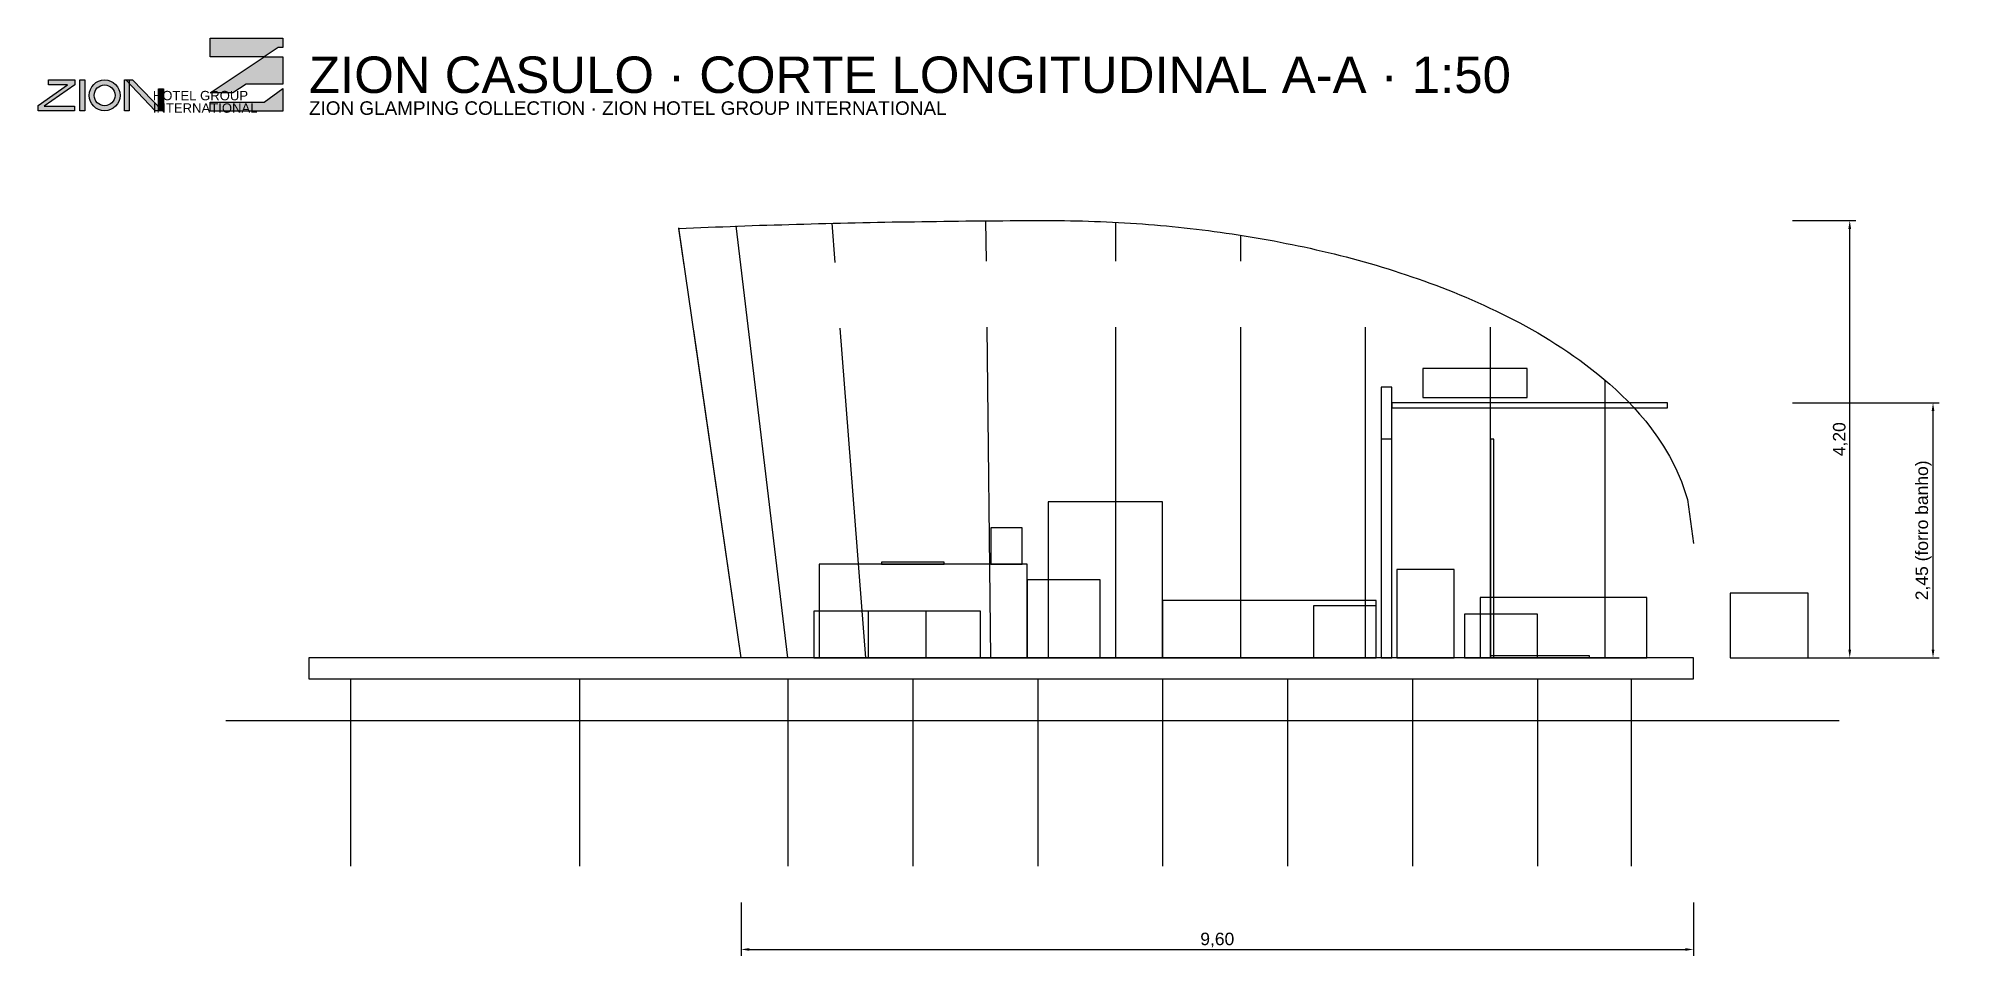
# Model space of a CAD drawing. Header units: metres. Extents: x -6.3 to 12.1, y -2.9 to 6.
import ezdxf
from ezdxf.enums import TextEntityAlignment as Align

# ---------------------------------------------------------------- set-up
doc = ezdxf.new("R2010")
doc.units = ezdxf.units.M
doc.linetypes.add('CENTER', pattern=[5.08, 3.175, -0.635, 0.635, -0.635])
for name, color, linetype in [('COBERTURA', 3, 'CONTINUOUS'), ('COTAS', 2, 'CONTINUOUS'), ('DECK', 32, 'CONTINUOUS'), ('EIXOS', 8, 'CENTER'), ('ESQUADRIAS', 4, 'CONTINUOUS'), ('ESTRUTURA', 1, 'CONTINUOUS'), ('FUNDACAO', 5, 'CONTINUOUS'), ('MOBILIARIO', 9, 'CONTINUOUS'), ('PAREDES', 7, 'CONTINUOUS'), ('TEXTO', 7, 'CONTINUOUS')]:
    doc.layers.add(name, color=color, linetype=linetype)
doc.styles.add('ZION', font='arial.ttf')
doc.dimstyles.new('ZION_M', dxfattribs={"dimtxt": 0.12, "dimasz": 0.08, "dimexe": 0.06, "dimexo": 0.05, "dimgap": 0.03, "dimtad": 1, "dimtxsty": 'ZION', "dimcen": 2.5, "dimclrd": 2, "dimclre": 2, "dimclrt": 2, "dimazin": 3, "dimtfac": 1, "dimtmove": 0, "dimatfit": 3})

msp = doc.modelspace()

# ---------------------------------------------------------------- hatches: boundary and pattern name
at = {"layer": 'TEXTO'}
for points in [[(-4.65, 5.95), (-3.95, 5.95), (-3.95, 5.862), (-3.996, 5.862), (-4.131, 5.771), (-4.65, 5.771)], [(-4.131, 5.771), (-3.95, 5.771), (-3.95, 5.511), (-4.304, 5.511), (-4.432, 5.425), (-4.65, 5.425)], [(-6.203, 5.55), (-5.95, 5.55), (-5.95, 5.503), (-6.244, 5.297), (-5.953, 5.297), (-5.953, 5.253), (-6.3, 5.253), (-6.3, 5.306), (-6.019, 5.503), (-6.203, 5.503)], [(-5.9, 5.55), (-5.853, 5.55), (-5.853, 5.253), (-5.9, 5.253)], [(-5.472, 5.55), (-5.428, 5.55), (-5.428, 5.253), (-5.472, 5.253)], [(-5.459, 5.55), (-5.394, 5.55), (-5.106, 5.253), (-5.178, 5.253)], [(-5.144, 5.466), (-5.097, 5.466), (-5.097, 5.253), (-5.144, 5.253)], [(-4.65, 5.336), (-4.129, 5.336), (-3.95, 5.468), (-3.95, 5.25), (-4.65, 5.25)]]:
    msp.add_hatch(color=7, dxfattribs=at).paths.add_polyline_path(points)
h = msp.add_hatch(color=7, dxfattribs=at)
edge = h.paths.add_edge_path()
edge.add_arc((-5.663, 5.402), 0.148, 0, 360)
edge = h.paths.add_edge_path()
edge.add_arc((-5.663, 5.402), 0.1, 0, 360)

# ---------------------------------------------------------------- linework, layer by layer
at = {"layer": 'COBERTURA'}
msp.add_lwpolyline([(-0.146, 4.125), (-0.076, 4.128), (-0.006, 4.13), (0.065, 4.133), (0.135, 4.136), (0.206, 4.139), (0.276, 4.141), (0.347, 4.144), (0.417, 4.146), (0.488, 4.149), (0.558, 4.151), (0.629, 4.154), (0.699, 4.156), (0.77, 4.158), (0.841, 4.16), (0.911, 4.162), (0.982, 4.164), (1.053, 4.166), (1.123, 4.168), (1.194, 4.17), (1.265, 4.172), (1.336, 4.174), (1.406, 4.175), (1.477, 4.177), (1.548, 4.179), (1.619, 4.18), (1.69, 4.182), (1.76, 4.183), (1.831, 4.184), (1.902, 4.186), (1.973, 4.187), (2.044, 4.188), (2.115, 4.189), (2.186, 4.19), (2.257, 4.191), (2.328, 4.192), (2.399, 4.193), (2.469, 4.194), (2.54, 4.195), (2.611, 4.196), (2.682, 4.196), (2.753, 4.197), (2.824, 4.198), (2.895, 4.198), (2.966, 4.198), (3.037, 4.199), (3.097, 4.199), (3.155, 4.199), (3.212, 4.2), (3.27, 4.2), (3.327, 4.2), (3.385, 4.2), (3.442, 4.2), (3.5, 4.2), (3.558, 4.199), (3.615, 4.198), (3.673, 4.197), (3.73, 4.196), (3.788, 4.194), (3.845, 4.192), (3.903, 4.19), (3.96, 4.187), (4.018, 4.185), (4.075, 4.182), (4.133, 4.178), (4.191, 4.175), (4.248, 4.171), (4.306, 4.167), (4.363, 4.162), (4.421, 4.158), (4.478, 4.153), (4.536, 4.148), (4.593, 4.142), (4.651, 4.136), (4.708, 4.13), (4.766, 4.124), (4.824, 4.117), (4.881, 4.11), (4.939, 4.103), (4.996, 4.095), (5.054, 4.088), (5.111, 4.08), (5.169, 4.071), (5.226, 4.062), (5.284, 4.053), (5.342, 4.044), (5.399, 4.034), (5.457, 4.024), (5.514, 4.014), (5.572, 4.004), (5.629, 3.993), (5.687, 3.981), (5.744, 3.97), (5.802, 3.958), (5.859, 3.946), (5.917, 3.933), (5.975, 3.92), (6.032, 3.907), (6.09, 3.893), (6.147, 3.879), (6.205, 3.865), (6.262, 3.85), (6.32, 3.835), (6.377, 3.819), (6.435, 3.803), (6.492, 3.787), (6.55, 3.77), (6.608, 3.753), (6.665, 3.735), (6.723, 3.717), (6.78, 3.699), (6.838, 3.68), (6.895, 3.66), (6.953, 3.641), (7.01, 3.62), (7.068, 3.599), (7.125, 3.578), (7.183, 3.556), (7.241, 3.534), (7.298, 3.511), (7.356, 3.487), (7.413, 3.463), (7.471, 3.438), (7.528, 3.413), (7.586, 3.387), (7.643, 3.36), (7.701, 3.333), (7.758, 3.305), (7.816, 3.276), (7.874, 3.246), (7.931, 3.216), (7.989, 3.185), (8.046, 3.153), (8.104, 3.12), (8.161, 3.086), (8.219, 3.051), (8.276, 3.014), (8.334, 2.977), (8.392, 2.939), (8.449, 2.899), (8.507, 2.858), (8.564, 2.815), (8.622, 2.771), (8.679, 2.726), (8.737, 2.678), (8.794, 2.628), (8.852, 2.576), (8.909, 2.522), (8.967, 2.465), (9.025, 2.404), (9.082, 2.34), (9.14, 2.272), (9.197, 2.199), (9.255, 2.12), (9.312, 2.033), (9.37, 1.937), (9.427, 1.826), (9.485, 1.695), (9.542, 1.521), (9.6, 1.1)], dxfattribs=at)
at = {"layer": 'DECK'}
msp.add_lwpolyline([(-3.7, -0.2), (9.6, -0.2), (9.6, 0), (-3.7, 0)], close=True, dxfattribs=at)
at = {"layer": 'EIXOS'}
for points in [[(0.45, 0), (-0.146, 4.125)], [(1.65, 0), (1.325, 4.174)], [(2.85, 0), (2.803, 4.197)], [(4.05, 0), (4.05, 4.183)], [(5.25, 0), (5.25, 4.059)], [(6.45, 0), (6.45, 3.799)], [(7.65, 0), (7.65, 3.357)], [(8.75, 0), (8.75, 2.667)]]:
    msp.add_lwpolyline(points, dxfattribs=at)
at = {"layer": 'ESQUADRIAS'}
msp.add_lwpolyline([(0.9, 0), (0.404, 4.15)], dxfattribs=at)
at = {"layer": 'ESTRUTURA'}
msp.add_lwpolyline([(0.45, 0), (-0.147, 4.13)], dxfattribs=at)
at = {"layer": 'FUNDACAO'}
for points in [[(-3.3, -0.2), (-3.3, -2)], [(-1.1, -0.2), (-1.1, -2)], [(0.9, -0.2), (0.9, -2)], [(2.1, -0.2), (2.1, -2)], [(3.3, -0.2), (3.3, -2)], [(4.5, -0.2), (4.5, -2)], [(5.7, -0.2), (5.7, -2)], [(6.9, -0.2), (6.9, -2)], [(8.1, -0.2), (8.1, -2)], [(9, -0.2), (9, -2)]]:
    msp.add_lwpolyline(points, dxfattribs=at)
at = {"layer": 'MOBILIARIO'}
for points in [[(7, 2.5), (8, 2.5), (8, 2.78), (7, 2.78)], [(6.7, 2.4), (9.35, 2.4), (9.35, 2.45), (6.7, 2.45)], [(6.6, 0), (6.7, 0), (6.7, 2.1), (6.6, 2.1)], [(7.65, 0), (7.68, 0), (7.68, 2.1), (7.65, 2.1)], [(3.4, 0), (4.5, 0), (4.5, 1.5), (3.4, 1.5)], [(2.85, 0.9), (3.15, 0.9), (3.15, 1.25), (2.85, 1.25)], [(1.8, 0.9), (2.4, 0.9), (2.4, 0.92), (1.8, 0.92)], [(1.2, 0), (3.2, 0), (3.2, 0.9), (1.2, 0.9)], [(3.2, 0), (3.9, 0), (3.9, 0.75), (3.2, 0.75)], [(6.75, 0), (7.3, 0), (7.3, 0.85), (6.75, 0.85)], [(7.55, 0), (9.15, 0), (9.15, 0.58), (7.55, 0.58)], [(9.95, 0), (10.7, 0), (10.7, 0.62), (9.95, 0.62)], [(1.15, 0), (2.75, 0), (2.75, 0.45), (1.15, 0.45)], [(1.67, 0), (2.23, 0), (2.23, 0.45), (1.67, 0.45)], [(4.5, 0), (6.55, 0), (6.55, 0.55), (4.5, 0.55)], [(5.95, 0), (6.55, 0), (6.55, 0.5), (5.95, 0.5)], [(5.95, 0), (6.55, 0), (6.55, 0.5), (5.95, 0.5)], [(7.4, 0), (8.1, 0), (8.1, 0.42), (7.4, 0.42)], [(7.65, 0), (8.6, 0), (8.6, 0.02), (7.65, 0.02)]]:
    msp.add_lwpolyline(points, close=True, dxfattribs=at)
at = {"layer": 'PAREDES'}
msp.add_lwpolyline([(6.6, 0), (6.7, 0), (6.7, 2.6), (6.6, 2.6)], close=True, dxfattribs=at)
at = {"layer": 'TEXTO'}
for points in [[(-4.65, 5.95), (-3.95, 5.95), (-3.95, 5.862), (-3.996, 5.862), (-4.131, 5.771), (-4.65, 5.771)], [(-4.131, 5.771), (-3.95, 5.771), (-3.95, 5.511), (-4.304, 5.511), (-4.432, 5.425), (-4.65, 5.425)], [(-6.203, 5.55), (-5.95, 5.55), (-5.95, 5.503), (-6.244, 5.297), (-5.953, 5.297), (-5.953, 5.253), (-6.3, 5.253), (-6.3, 5.306), (-6.019, 5.503), (-6.203, 5.503)], [(-5.9, 5.55), (-5.853, 5.55), (-5.853, 5.253), (-5.9, 5.253)], [(-5.472, 5.55), (-5.428, 5.55), (-5.428, 5.253), (-5.472, 5.253)], [(-5.459, 5.55), (-5.394, 5.55), (-5.106, 5.253), (-5.178, 5.253)], [(-5.144, 5.466), (-5.097, 5.466), (-5.097, 5.253), (-5.144, 5.253)], [(-4.65, 5.336), (-4.129, 5.336), (-3.95, 5.468), (-3.95, 5.25), (-4.65, 5.25)]]:
    msp.add_lwpolyline(points, close=True, dxfattribs=at)
msp.add_lwpolyline([(-4.5, -0.6), (11, -0.6)], dxfattribs=at)
for radius in [0.148, 0.1]:
    msp.add_circle((-5.663, 5.402), radius, dxfattribs=at)

# ---------------------------------------------------------------- texts
at = {"layer": 'TEXTO', "style": 'ZION'}
for s, height, p in [('ZION CASULO · CORTE LONGITUDINAL A-A · 1:50', 0.35, (-3.7, 5.6)), ('HOTEL GROUP', 0.09, (-5.2, 5.4)), ('ZION GLAMPING COLLECTION · ZION HOTEL GROUP INTERNATIONAL', 0.13, (-3.7, 5.28)), ('INTERNATIONAL', 0.09, (-5.2, 5.28))]:
    msp.add_text(s, height=height, dxfattribs=at).set_placement(p, align=Align.MIDDLE_LEFT)

# ---------------------------------------------------------------- dimensions: what is measured, and where the dimension line sits
at = {"layer": 'COTAS'}
for base, p2, text in [((11.1, 0), (10.5, 4.2), '4,20'), ((11.9, 0), (10.5, 2.45), '2,45 (forro banho)')]:
    msp.add_linear_dim(base=base, p1=(10.5, 0), p2=p2, angle=90, text=text, dimstyle='ZION_M', dxfattribs=at).render()
msp.add_linear_dim(base=(0.45, -2.8), p1=(0.45, -2.3), p2=(9.6, -2.3), text='9,60', dimstyle='ZION_M', dxfattribs=at).render()

doc.saveas('drawing.dxf')
